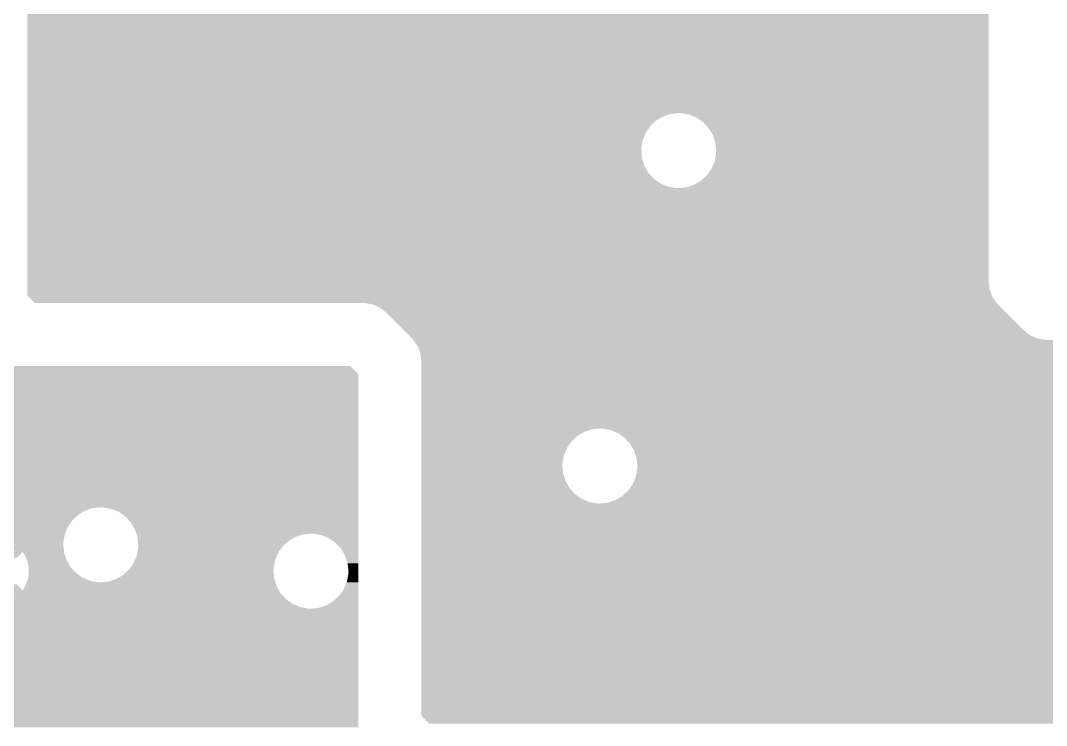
# Model space of a CAD drawing. Extents: x 295 to 953, y 10 to 290.
# Drawn here: x 767.68 to 796.2, y 112.41 to 132 of the extents above; entities that cross this region are included whole.
import ezdxf

# ---------------------------------------------------------------- set-up
doc = ezdxf.new("R2010")
doc.units = 0
doc.header["$LTSCALE"] = 5
doc.header["$MEASUREMENT"] = 0
doc.layers.add('PWR', color=7, linetype='CONTINUOUS')

msp = doc.modelspace()

# ---------------------------------------------------------------- linework, layer by layer
at = {"layer": 'PWR'}
for points in [[(767.862, 129.43), (767.862, 136.42), (794.59, 129.43), (794.59, 136.42)], [(767.862, 129.407), (767.862, 129.43), (785.753, 129.407), (785.973, 129.43)], [(767.862, 129.338), (767.862, 129.407), (785.544, 129.338), (785.753, 129.407)], [(767.862, 129.227), (767.862, 129.338), (785.354, 129.227), (785.544, 129.338)], [(767.862, 129.078), (767.862, 129.227), (785.191, 129.078), (785.354, 129.227)], [(786.064, 129.426), (785.973, 129.43), (794.59, 129.426), (794.59, 129.43)], [(786.281, 129.383), (786.064, 129.426), (794.59, 129.383), (794.59, 129.426)], [(786.483, 129.296), (786.281, 129.383), (794.59, 129.296), (794.59, 129.383)], [(786.663, 129.169), (786.483, 129.296), (794.59, 129.169), (794.59, 129.296)], [(767.862, 128.898), (767.862, 129.078), (785.063, 128.898), (785.191, 129.078)], [(786.812, 129.006), (786.663, 129.169), (794.59, 129.006), (794.59, 129.169)], [(786.923, 128.816), (786.812, 129.006), (794.59, 128.816), (794.59, 129.006)], [(767.862, 128.695), (767.862, 128.898), (784.976, 128.695), (785.063, 128.898)], [(767.862, 128.479), (767.862, 128.695), (784.934, 128.479), (784.976, 128.695)], [(786.992, 128.606), (786.923, 128.816), (794.59, 128.606), (794.59, 128.816)], [(767.862, 128.387), (767.862, 128.479), (784.93, 128.387), (784.934, 128.479)], [(767.862, 128.168), (767.862, 128.387), (784.953, 128.168), (784.93, 128.387)], [(787.015, 128.387), (786.992, 128.606), (794.59, 128.387), (794.59, 128.606)], [(787.011, 128.295), (787.015, 128.387), (794.59, 128.295), (794.59, 128.387)], [(767.862, 127.959), (767.862, 128.168), (785.022, 127.959), (784.953, 128.168)], [(786.882, 127.877), (786.969, 128.079), (794.59, 127.877), (794.59, 128.079)], [(786.969, 128.079), (787.011, 128.295), (794.59, 128.079), (794.59, 128.295)], [(767.862, 127.768), (767.862, 127.959), (785.133, 127.768), (785.022, 127.959)], [(786.754, 127.697), (786.882, 127.877), (794.59, 127.697), (794.59, 127.877)], [(767.862, 127.606), (767.862, 127.768), (785.282, 127.606), (785.133, 127.768)], [(767.862, 127.478), (767.862, 127.606), (785.462, 127.478), (785.282, 127.606)], [(786.401, 127.437), (786.591, 127.548), (794.59, 127.437), (794.59, 127.548)], [(786.591, 127.548), (786.754, 127.697), (794.59, 127.548), (794.59, 127.697)], [(767.862, 127.391), (767.862, 127.478), (785.664, 127.391), (785.462, 127.478)], [(767.862, 127.349), (767.862, 127.391), (785.881, 127.349), (785.664, 127.391)], [(767.862, 127.344), (767.862, 127.349), (785.973, 127.344), (785.881, 127.349)], [(767.862, 124.736), (767.862, 127.344), (794.59, 124.736), (794.59, 127.344)], [(785.973, 127.344), (786.192, 127.368), (794.59, 127.344), (794.59, 127.368)], [(786.192, 127.368), (786.401, 127.437), (794.59, 127.368), (794.59, 127.437)], [(767.862, 124.535), (767.862, 124.736), (794.613, 124.535), (794.59, 124.736)], [(767.862, 124.369), (767.862, 124.535), (794.673, 124.369), (794.613, 124.535)], [(767.886, 124.345), (767.862, 124.369), (794.681, 124.345), (794.673, 124.369)], [(768.055, 124.176), (767.886, 124.345), (794.792, 124.176), (794.681, 124.345)], [(768.079, 124.152), (768.055, 124.176), (794.814, 124.152), (794.792, 124.176)], [(777.29, 124.148), (777.21, 124.152), (794.817, 124.148), (794.814, 124.152)], [(777.441, 124.116), (777.29, 124.148), (794.846, 124.116), (794.817, 124.148)], [(777.488, 124.106), (777.441, 124.116), (794.856, 124.106), (794.846, 124.116)], [(777.671, 124.021), (777.488, 124.106), (794.942, 124.021), (794.856, 124.106)], [(777.829, 123.895), (777.671, 124.021), (795.067, 123.895), (794.942, 124.021)], [(778.338, 123.386), (777.829, 123.895), (795.576, 123.386), (795.067, 123.895)], [(778.464, 123.261), (778.338, 123.386), (795.735, 123.261), (795.576, 123.386)], [(778.549, 123.175), (778.464, 123.261), (795.918, 123.175), (795.735, 123.261)], [(778.559, 123.165), (778.549, 123.175), (795.965, 123.165), (795.918, 123.175)], [(778.588, 123.133), (778.559, 123.165), (796.115, 123.133), (795.965, 123.165)], [(778.592, 123.129), (778.588, 123.133), (796.196, 123.129), (796.115, 123.133)], [(778.614, 123.105), (778.592, 123.129), (838.942, 123.105), (838.918, 123.129)], [(778.724, 122.936), (778.614, 123.105), (839.111, 122.936), (838.942, 123.105)], [(778.733, 122.913), (778.724, 122.936), (839.135, 122.913), (839.111, 122.936)], [(778.733, 122.912), (778.733, 122.913), (839.135, 122.912), (839.135, 122.913)], [(778.752, 122.858), (778.733, 122.912), (839.135, 122.858), (839.135, 122.912)], [(778.761, 122.834), (778.752, 122.858), (814.963, 122.834), (815.183, 122.858)], [(778.786, 122.766), (778.761, 122.834), (814.754, 122.766), (814.963, 122.834)], [(778.793, 122.746), (778.786, 122.766), (814.72, 122.746), (814.754, 122.766)], [(778.803, 122.654), (778.793, 122.746), (814.564, 122.654), (814.72, 122.746)], [(778.816, 122.545), (778.803, 122.654), (814.445, 122.545), (814.564, 122.654)], [(749.158, 122.325), (749.285, 122.399), (776.921, 122.325), (776.847, 122.399)], [(749.285, 122.399), (749.292, 122.403), (767.716, 122.399), (767.636, 122.403)], [(749.285, 122.399), (749.285, 122.399), (776.847, 122.399), (776.846, 122.399)], [(778.816, 122.505), (778.816, 122.545), (814.401, 122.505), (814.445, 122.545)], [(778.816, 122.326), (778.816, 122.505), (814.273, 122.326), (814.401, 122.505)], [(699.137, 122.128), (699.154, 122.147), (777.064, 122.128), (777.064, 122.147)], [(699.154, 122.147), (699.175, 122.182), (777.064, 122.147), (777.064, 122.182)], [(699.175, 122.182), (699.176, 122.182), (777.064, 122.182), (777.063, 122.182)], [(699.176, 122.182), (699.207, 122.233), (777.063, 122.182), (777.013, 122.233)], [(711.579, 122.123), (711.487, 122.128), (777.064, 122.123), (777.064, 122.128)], [(711.795, 122.081), (711.579, 122.123), (777.064, 122.081), (777.064, 122.123)], [(711.998, 121.994), (711.795, 122.081), (777.064, 121.994), (777.064, 122.081)], [(748.73, 122.233), (748.949, 122.256), (777.013, 122.233), (776.99, 122.256)], [(748.949, 122.256), (749.158, 122.325), (776.99, 122.256), (776.921, 122.325)], [(778.816, 122.123), (778.816, 122.326), (814.186, 122.123), (814.273, 122.326)], [(778.816, 121.907), (778.816, 122.123), (814.144, 121.907), (814.186, 122.123)], [(712.177, 121.866), (711.998, 121.994), (777.064, 121.866), (777.064, 121.994)], [(712.326, 121.704), (712.177, 121.866), (777.064, 121.704), (777.064, 121.866)], [(778.816, 121.815), (778.816, 121.907), (814.14, 121.815), (814.144, 121.907)], [(778.816, 121.596), (778.816, 121.815), (814.163, 121.596), (814.14, 121.815)], [(712.438, 121.513), (712.326, 121.704), (777.064, 121.513), (777.064, 121.704)], [(712.507, 121.304), (712.438, 121.513), (777.064, 121.304), (777.064, 121.513)], [(778.816, 121.397), (778.816, 121.596), (814.228, 121.397), (814.163, 121.596)], [(712.53, 121.085), (712.507, 121.304), (777.064, 121.085), (777.064, 121.304)], [(778.816, 121.374), (778.816, 121.397), (798.898, 121.374), (799.117, 121.397)], [(778.816, 121.305), (778.816, 121.374), (798.688, 121.305), (798.898, 121.374)], [(778.816, 121.194), (778.816, 121.305), (798.498, 121.194), (798.688, 121.305)], [(712.483, 120.777), (712.526, 120.993), (777.064, 120.777), (777.064, 120.993)], [(712.526, 120.993), (712.53, 121.085), (777.064, 120.993), (777.064, 121.085)], [(778.816, 121.045), (778.816, 121.194), (798.336, 121.045), (798.498, 121.194)], [(778.816, 120.865), (778.816, 121.045), (798.208, 120.865), (798.336, 121.045)], [(712.396, 120.574), (712.483, 120.777), (777.064, 120.574), (777.064, 120.777)], [(778.816, 120.667), (778.816, 120.865), (798.123, 120.667), (798.208, 120.865)], [(778.816, 120.644), (778.816, 120.667), (783.563, 120.644), (783.782, 120.667)], [(778.816, 120.575), (778.816, 120.644), (783.353, 120.575), (783.563, 120.644)], [(783.874, 120.663), (783.782, 120.667), (798.121, 120.663), (798.123, 120.667)], [(784.09, 120.62), (783.875, 120.663), (798.113, 120.62), (798.121, 120.663)], [(712.106, 120.245), (712.269, 120.394), (777.064, 120.245), (777.064, 120.394)], [(712.269, 120.394), (712.396, 120.574), (777.064, 120.394), (777.064, 120.574)], [(778.816, 120.464), (778.816, 120.575), (783.163, 120.464), (783.353, 120.575)], [(778.816, 120.315), (778.816, 120.464), (783, 120.315), (783.163, 120.464)], [(784.292, 120.533), (784.09, 120.62), (798.095, 120.533), (798.113, 120.62)], [(784.415, 120.446), (784.292, 120.533), (798.078, 120.446), (798.095, 120.533)], [(784.472, 120.406), (784.415, 120.446), (798.077, 120.406), (798.078, 120.446)], [(784.519, 120.355), (784.472, 120.406), (798.074, 120.355), (798.077, 120.406)], [(711.706, 120.065), (711.916, 120.134), (777.064, 120.065), (777.064, 120.134)], [(711.916, 120.134), (712.106, 120.245), (777.064, 120.134), (777.064, 120.245)], [(778.816, 120.135), (778.816, 120.315), (782.873, 120.135), (783, 120.315)], [(778.816, 119.932), (778.816, 120.135), (782.786, 119.932), (782.873, 120.135)], [(784.621, 120.243), (784.519, 120.355), (798.086, 120.243), (798.074, 120.355)], [(784.684, 120.135), (784.621, 120.243), (798.098, 120.135), (798.086, 120.243)], [(784.732, 120.053), (784.684, 120.135), (798.125, 120.053), (798.098, 120.135)], [(676.581, 119.937), (676.581, 120.042), (777.064, 119.937), (777.064, 120.042)], [(711.487, 120.042), (711.706, 120.065), (777.064, 120.042), (777.064, 120.065)], [(716.691, 119.933), (716.599, 119.937), (777.064, 119.933), (777.064, 119.937)], [(716.907, 119.89), (716.691, 119.933), (777.064, 119.89), (777.064, 119.933)], [(717.109, 119.803), (716.907, 119.89), (777.064, 119.803), (777.064, 119.89)], [(717.289, 119.676), (717.109, 119.803), (777.064, 119.676), (777.064, 119.803)], [(778.816, 119.716), (778.816, 119.932), (782.743, 119.716), (782.786, 119.932)], [(784.774, 119.926), (784.732, 120.053), (798.166, 119.926), (798.125, 120.053)], [(784.801, 119.843), (784.774, 119.926), (798.215, 119.843), (798.166, 119.926)], [(784.813, 119.736), (784.801, 119.843), (798.278, 119.736), (798.215, 119.843)], [(717.438, 119.513), (717.289, 119.676), (777.064, 119.513), (777.064, 119.676)], [(717.549, 119.323), (717.438, 119.513), (777.064, 119.323), (777.064, 119.513)], [(778.816, 119.624), (778.816, 119.716), (782.739, 119.624), (782.743, 119.716)], [(778.816, 119.405), (778.816, 119.624), (782.762, 119.405), (782.739, 119.624)], [(784.803, 119.445), (784.821, 119.532), (798.606, 119.445), (798.484, 119.532)], [(784.825, 119.624), (784.813, 119.736), (798.38, 119.624), (798.278, 119.736)], [(784.821, 119.532), (784.822, 119.573), (798.484, 119.532), (798.427, 119.573)], [(784.822, 119.573), (784.825, 119.624), (798.427, 119.573), (798.38, 119.624)], [(717.618, 119.113), (717.549, 119.323), (777.064, 119.113), (777.064, 119.323)], [(778.816, 119.196), (778.816, 119.405), (782.831, 119.196), (782.762, 119.405)], [(784.731, 119.207), (784.776, 119.312), (839.135, 119.207), (839.135, 119.312)], [(784.776, 119.312), (784.778, 119.316), (799.117, 119.312), (799.025, 119.316)], [(784.778, 119.316), (784.786, 119.358), (799.023, 119.316), (798.809, 119.358)], [(784.778, 119.316), (784.778, 119.316), (799.025, 119.316), (799.023, 119.316)], [(784.786, 119.358), (784.803, 119.445), (798.809, 119.358), (798.606, 119.445)], [(717.642, 118.894), (717.618, 119.113), (777.064, 118.894), (777.064, 119.113)], [(778.816, 119.005), (778.816, 119.196), (782.943, 119.005), (782.831, 119.196)], [(778.816, 118.843), (778.816, 119.005), (783.091, 118.843), (782.943, 119.005)], [(784.476, 118.854), (784.563, 118.934), (830.467, 118.854), (830.554, 118.934)], [(784.563, 118.934), (784.612, 119.003), (830.554, 118.934), (830.629, 119.003)], [(784.612, 119.003), (784.691, 119.114), (830.629, 119.003), (830.818, 119.114)], [(784.691, 119.114), (784.721, 119.183), (830.819, 119.114), (831.029, 119.183)], [(784.691, 119.114), (784.691, 119.114), (830.818, 119.114), (830.819, 119.114)], [(784.721, 119.183), (784.731, 119.207), (831.029, 119.183), (831.248, 119.207)], [(717.595, 118.586), (717.638, 118.802), (777.064, 118.586), (777.064, 118.802)], [(717.638, 118.802), (717.642, 118.894), (777.064, 118.802), (777.064, 118.894)], [(778.816, 118.715), (778.816, 118.843), (783.271, 118.715), (783.091, 118.843)], [(778.816, 118.628), (778.816, 118.715), (783.474, 118.628), (783.271, 118.715)], [(784.001, 118.605), (784.21, 118.674), (830.309, 118.605), (830.339, 118.674)], [(784.212, 118.674), (784.401, 118.785), (830.339, 118.674), (830.417, 118.785)], [(784.401, 118.785), (784.476, 118.854), (830.417, 118.785), (830.467, 118.854)], [(717.429, 118.273), (717.508, 118.383), (769.288, 118.273), (769.477, 118.383)], [(717.508, 118.384), (717.538, 118.453), (769.478, 118.384), (769.688, 118.453)], [(717.508, 118.383), (717.508, 118.384), (769.477, 118.383), (769.478, 118.384)], [(717.538, 118.453), (717.548, 118.476), (769.688, 118.453), (769.907, 118.476)], [(717.548, 118.476), (717.595, 118.586), (777.064, 118.476), (777.064, 118.586)], [(769.999, 118.472), (769.907, 118.476), (777.064, 118.472), (777.064, 118.476)], [(770.215, 118.43), (769.999, 118.472), (777.064, 118.43), (777.064, 118.472)], [(770.418, 118.343), (770.215, 118.43), (777.064, 118.343), (777.064, 118.43)], [(778.816, 118.586), (778.816, 118.628), (783.69, 118.586), (783.474, 118.628)], [(778.816, 118.581), (778.816, 118.586), (783.782, 118.581), (783.69, 118.586)], [(778.816, 118.472), (778.816, 118.581), (830.252, 118.472), (830.299, 118.581)], [(778.816, 118.256), (778.816, 118.472), (830.209, 118.256), (830.252, 118.472)], [(783.782, 118.581), (784.001, 118.605), (830.299, 118.581), (830.309, 118.605)], [(717.218, 118.055), (717.293, 118.124), (769.076, 118.055), (769.126, 118.124)], [(717.293, 118.124), (717.38, 118.204), (769.126, 118.124), (769.213, 118.204)], [(717.38, 118.204), (717.429, 118.273), (769.213, 118.204), (769.288, 118.273)], [(770.597, 118.215), (770.418, 118.343), (777.064, 118.215), (777.064, 118.343)], [(770.746, 118.052), (770.597, 118.215), (777.064, 118.052), (777.064, 118.215)], [(778.816, 118.164), (778.816, 118.256), (830.205, 118.164), (830.209, 118.256)], [(778.816, 117.945), (778.816, 118.164), (830.229, 117.945), (830.205, 118.164)], [(676.581, 117.746), (676.581, 117.851), (768.913, 117.746), (768.958, 117.851)], [(716.599, 117.851), (716.818, 117.875), (768.958, 117.851), (768.968, 117.875)], [(716.818, 117.875), (717.027, 117.943), (768.968, 117.875), (768.998, 117.943)], [(717.027, 117.943), (717.029, 117.944), (768.998, 117.943), (768.998, 117.944)], [(717.029, 117.944), (717.218, 118.055), (768.998, 117.944), (769.076, 118.055)], [(770.858, 117.862), (770.746, 118.052), (777.064, 117.862), (777.064, 118.052)], [(770.896, 117.746), (770.858, 117.862), (777.064, 117.746), (777.064, 117.862)], [(778.816, 117.735), (778.816, 117.945), (830.297, 117.735), (830.229, 117.945)], [(695.513, 117.742), (695.422, 117.746), (768.911, 117.742), (768.913, 117.746)], [(695.73, 117.699), (695.515, 117.742), (768.903, 117.699), (768.911, 117.742)], [(695.907, 117.623), (695.73, 117.699), (768.888, 117.623), (768.903, 117.699)], [(767.031, 117.622), (766.966, 117.623), (768.887, 117.622), (768.888, 117.623)], [(767.097, 117.617), (767.031, 117.622), (768.886, 117.617), (768.887, 117.622)], [(767.162, 117.606), (767.097, 117.617), (768.884, 117.606), (768.886, 117.617)], [(767.225, 117.592), (767.162, 117.606), (768.881, 117.592), (768.884, 117.606)], [(767.288, 117.572), (767.225, 117.592), (768.878, 117.572), (768.881, 117.592)], [(767.349, 117.549), (767.288, 117.572), (768.873, 117.549), (768.878, 117.572)], [(767.399, 117.525), (767.349, 117.549), (768.868, 117.525), (768.873, 117.549)], [(767.409, 117.521), (767.399, 117.525), (768.868, 117.521), (768.868, 117.525)], [(767.466, 117.488), (767.409, 117.521), (768.867, 117.488), (768.868, 117.521)], [(770.904, 117.723), (770.896, 117.746), (775.53, 117.723), (775.749, 117.746)], [(770.926, 117.654), (770.904, 117.723), (775.32, 117.654), (775.53, 117.723)], [(770.927, 117.653), (770.926, 117.654), (775.318, 117.653), (775.32, 117.654)], [(770.938, 117.543), (770.927, 117.653), (775.13, 117.543), (775.318, 117.653)], [(770.95, 117.434), (770.938, 117.543), (775.011, 117.434), (775.13, 117.543)], [(775.841, 117.742), (775.749, 117.746), (777.064, 117.742), (777.064, 117.746)], [(776.057, 117.699), (775.841, 117.742), (777.064, 117.699), (777.064, 117.742)], [(776.26, 117.612), (776.057, 117.699), (777.064, 117.612), (777.064, 117.699)], [(776.439, 117.485), (776.26, 117.612), (777.064, 117.485), (777.064, 117.612)], [(778.816, 117.545), (778.816, 117.735), (830.409, 117.545), (830.297, 117.735)], [(778.816, 117.382), (778.816, 117.545), (830.558, 117.382), (830.409, 117.545)], [(696.31, 117.238), (696.282, 117.286), (768.885, 117.238), (768.88, 117.286)], [(766.403, 117.071), (766.237, 117.238), (767.569, 117.071), (767.735, 117.238)], [(767.354, 117.286), (767.502, 117.434), (768.88, 117.286), (768.864, 117.434)], [(767.52, 117.452), (767.466, 117.488), (768.865, 117.452), (768.867, 117.488)], [(767.502, 117.434), (767.52, 117.452), (768.864, 117.434), (768.865, 117.452)], [(767.751, 117.214), (767.735, 117.238), (768.888, 117.214), (768.885, 117.238)], [(770.921, 117.214), (770.946, 117.342), (774.84, 117.214), (774.931, 117.342)], [(770.946, 117.342), (770.948, 117.394), (774.931, 117.342), (774.968, 117.394)], [(770.948, 117.394), (770.95, 117.434), (774.968, 117.394), (775.011, 117.434)], [(776.588, 117.322), (776.439, 117.485), (777.064, 117.322), (777.064, 117.485)], [(776.7, 117.132), (776.588, 117.322), (777.064, 117.132), (777.064, 117.322)], [(778.816, 117.255), (778.816, 117.382), (830.737, 117.255), (830.558, 117.382)], [(778.816, 117.168), (778.816, 117.255), (830.94, 117.168), (830.737, 117.255)], [(767.761, 117.2), (767.751, 117.214), (768.892, 117.2), (768.888, 117.214)], [(767.794, 117.143), (767.761, 117.2), (768.911, 117.143), (768.892, 117.2)], [(767.823, 117.085), (767.794, 117.143), (768.93, 117.085), (768.911, 117.143)], [(767.848, 117.024), (767.823, 117.085), (768.95, 117.024), (768.93, 117.085)], [(767.855, 117.005), (767.848, 117.024), (768.956, 117.005), (768.95, 117.024)], [(767.869, 116.962), (767.855, 117.005), (768.982, 116.962), (768.956, 117.005)], [(767.885, 116.898), (767.869, 116.962), (769.019, 116.898), (768.982, 116.962)], [(770.816, 116.923), (770.854, 117.011), (774.735, 116.923), (774.753, 117.011)], [(770.854, 117.011), (770.903, 117.125), (774.753, 117.011), (774.802, 117.125)], [(770.903, 117.125), (770.921, 117.214), (774.802, 117.125), (774.84, 117.214)], [(776.769, 116.922), (776.7, 117.132), (777.064, 116.922), (777.064, 117.132)], [(778.816, 117.125), (778.816, 117.168), (831.156, 117.125), (830.94, 117.168)], [(778.816, 117.121), (778.816, 117.125), (831.248, 117.121), (831.156, 117.125)], [(778.816, 117.016), (778.816, 117.121), (839.135, 117.016), (839.135, 117.121)], [(778.816, 116.992), (778.816, 117.016), (804.74, 116.992), (804.959, 117.016)], [(778.816, 116.924), (778.816, 116.992), (804.53, 116.924), (804.74, 116.992)], [(767.897, 116.834), (767.885, 116.898), (769.056, 116.834), (769.019, 116.898)], [(767.899, 116.815), (767.897, 116.834), (769.068, 116.815), (769.056, 116.834)], [(767.904, 116.769), (767.899, 116.815), (769.11, 116.769), (769.068, 116.815)], [(767.899, 116.593), (767.905, 116.652), (769.3, 116.593), (769.217, 116.652)], [(767.906, 116.703), (767.904, 116.769), (769.17, 116.703), (769.11, 116.769)], [(767.905, 116.658), (767.906, 116.703), (769.211, 116.658), (769.17, 116.703)], [(767.905, 116.652), (767.905, 116.658), (769.217, 116.652), (769.211, 116.658)], [(770.526, 116.594), (770.645, 116.703), (774.718, 116.594), (774.706, 116.703)], [(770.645, 116.703), (770.689, 116.743), (774.706, 116.703), (774.708, 116.743)], [(770.689, 116.743), (770.726, 116.795), (774.708, 116.743), (774.71, 116.795)], [(770.726, 116.795), (770.816, 116.923), (774.71, 116.795), (774.735, 116.923)], [(776.792, 116.703), (776.769, 116.922), (777.064, 116.703), (777.064, 116.922)], [(776.788, 116.611), (776.792, 116.703), (777.064, 116.611), (777.064, 116.703)], [(778.816, 116.812), (778.816, 116.924), (804.34, 116.812), (804.53, 116.924)], [(778.816, 116.663), (778.816, 116.812), (804.178, 116.663), (804.34, 116.812)], [(778.816, 116.484), (778.816, 116.663), (804.05, 116.484), (804.178, 116.663)], [(767.831, 116.34), (767.851, 116.391), (774.777, 116.34), (774.76, 116.391)], [(767.851, 116.391), (767.853, 116.395), (769.907, 116.391), (769.815, 116.395)], [(767.853, 116.395), (767.855, 116.401), (769.815, 116.395), (769.782, 116.401)], [(767.855, 116.401), (767.866, 116.437), (769.782, 116.401), (769.599, 116.437)], [(767.866, 116.437), (767.874, 116.464), (769.599, 116.437), (769.537, 116.464)], [(767.874, 116.464), (767.888, 116.524), (769.537, 116.464), (769.396, 116.524)], [(767.888, 116.524), (767.889, 116.528), (769.396, 116.524), (769.392, 116.528)], [(767.889, 116.528), (767.899, 116.593), (769.392, 116.528), (769.3, 116.593)], [(769.907, 116.391), (770.126, 116.414), (774.76, 116.391), (774.753, 116.414)], [(770.126, 116.414), (770.336, 116.483), (774.753, 116.414), (774.73, 116.483)], [(770.336, 116.483), (770.338, 116.484), (774.73, 116.483), (774.73, 116.484)], [(770.338, 116.484), (770.526, 116.594), (774.73, 116.484), (774.718, 116.594)], [(776.658, 116.193), (776.745, 116.395), (777.064, 116.193), (777.064, 116.395)], [(776.745, 116.395), (776.788, 116.611), (777.064, 116.395), (777.064, 116.611)], [(778.816, 116.281), (778.816, 116.484), (803.963, 116.281), (804.05, 116.484)], [(696.279, 116.12), (696.314, 116.169), (774.889, 116.12), (774.86, 116.169)], [(766.237, 116.169), (766.403, 116.335), (767.735, 116.169), (767.569, 116.335)], [(767.39, 116.084), (767.354, 116.12), (774.91, 116.084), (774.889, 116.12)], [(767.52, 115.954), (767.39, 116.084), (775.029, 115.954), (774.91, 116.084)], [(767.735, 116.169), (767.771, 116.224), (774.86, 116.169), (774.828, 116.224)], [(767.771, 116.224), (767.8, 116.275), (774.828, 116.224), (774.798, 116.275)], [(767.8, 116.275), (767.803, 116.281), (774.798, 116.275), (774.796, 116.281)], [(767.803, 116.281), (767.831, 116.34), (774.796, 116.281), (774.777, 116.34)], [(776.531, 116.013), (776.658, 116.193), (777.064, 116.013), (777.064, 116.193)], [(778.816, 116.065), (778.816, 116.281), (803.92, 116.065), (803.963, 116.281)], [(767.072, 115.787), (767.125, 115.794), (775.255, 115.787), (775.238, 115.794)], [(767.125, 115.794), (767.137, 115.796), (775.238, 115.794), (775.236, 115.796)], [(767.137, 115.796), (767.201, 115.809), (775.236, 115.796), (775.218, 115.809)], [(767.201, 115.809), (767.264, 115.826), (775.218, 115.809), (775.193, 115.826)], [(767.264, 115.826), (767.326, 115.848), (775.193, 115.826), (775.162, 115.848)], [(767.326, 115.848), (767.386, 115.875), (775.162, 115.848), (775.125, 115.875)], [(767.386, 115.875), (767.444, 115.905), (775.125, 115.875), (775.082, 115.905)], [(767.444, 115.905), (767.471, 115.922), (775.082, 115.905), (775.059, 115.922)], [(767.471, 115.922), (767.5, 115.94), (775.059, 115.922), (775.042, 115.94)], [(767.5, 115.94), (767.52, 115.954), (775.042, 115.94), (775.029, 115.954)], [(776.178, 115.753), (776.368, 115.864), (777.064, 115.753), (777.064, 115.864)], [(776.368, 115.864), (776.531, 116.013), (777.064, 115.864), (777.064, 116.013)], [(778.816, 115.973), (778.816, 116.065), (803.916, 115.973), (803.92, 116.065)], [(778.816, 115.754), (778.816, 115.973), (803.94, 115.754), (803.916, 115.973)], [(676.581, 114.095), (676.581, 115.66), (777.064, 114.095), (777.064, 115.66)], [(695.422, 115.66), (695.46, 115.665), (775.749, 115.66), (775.657, 115.665)], [(695.46, 115.665), (695.641, 115.684), (775.657, 115.665), (775.559, 115.684)], [(695.641, 115.684), (695.712, 115.707), (775.559, 115.684), (775.441, 115.707)], [(695.712, 115.707), (695.85, 115.753), (775.441, 115.707), (775.335, 115.753)], [(695.85, 115.753), (695.903, 115.783), (775.335, 115.753), (775.263, 115.783)], [(767.006, 115.783), (767.072, 115.787), (775.263, 115.783), (775.255, 115.787)], [(775.749, 115.66), (775.968, 115.684), (777.064, 115.66), (777.064, 115.684)], [(775.968, 115.684), (776.178, 115.753), (777.064, 115.684), (777.064, 115.753)], [(778.816, 115.544), (778.816, 115.754), (804.008, 115.544), (803.94, 115.754)], [(778.816, 115.354), (778.816, 115.544), (804.12, 115.354), (804.008, 115.544)], [(778.816, 115.191), (778.816, 115.354), (804.269, 115.191), (804.12, 115.354)], [(778.816, 115.064), (778.816, 115.191), (804.448, 115.064), (804.269, 115.191)], [(778.816, 114.977), (778.816, 115.064), (804.651, 114.977), (804.448, 115.064)], [(778.816, 114.934), (778.816, 114.977), (804.867, 114.934), (804.651, 114.977)], [(778.816, 114.93), (778.816, 114.934), (804.959, 114.93), (804.867, 114.934)], [(778.816, 112.685), (778.816, 114.93), (839.135, 112.685), (839.135, 114.93)], [(746.631, 114.091), (746.539, 114.095), (777.064, 114.091), (777.064, 114.095)], [(746.847, 114.048), (746.631, 114.091), (777.064, 114.048), (777.064, 114.091)], [(747.05, 113.961), (746.847, 114.048), (777.064, 113.961), (777.064, 114.048)], [(747.229, 113.834), (747.05, 113.961), (777.064, 113.834), (777.064, 113.961)], [(747.378, 113.671), (747.229, 113.834), (777.064, 113.671), (777.064, 113.834)], [(747.49, 113.481), (747.378, 113.671), (777.064, 113.481), (777.064, 113.671)], [(747.559, 113.271), (747.49, 113.481), (777.064, 113.271), (777.064, 113.481)], [(747.582, 113.052), (747.559, 113.271), (777.064, 113.052), (777.064, 113.271)], [(747.535, 112.744), (747.578, 112.96), (777.064, 112.744), (777.064, 112.96)], [(747.578, 112.96), (747.582, 113.052), (777.064, 112.96), (777.064, 113.052)], [(747.448, 112.541), (747.535, 112.744), (777.064, 112.541), (777.064, 112.744)], [(779.033, 112.468), (778.816, 112.685), (839.135, 112.468), (839.135, 112.685)], [(747.321, 112.362), (747.448, 112.541), (777.064, 112.362), (777.064, 112.541)]]:
    msp.add_solid(points, dxfattribs=at)

doc.saveas('drawing.dxf')
